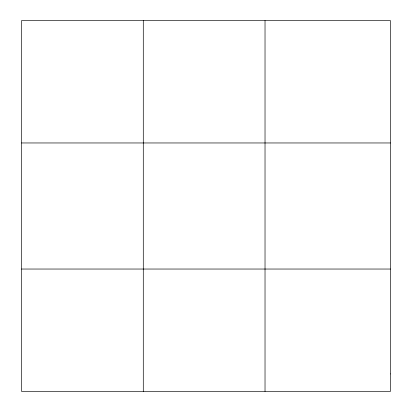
<?xml version="1.0" encoding="UTF-8"?>
<svg xmlns="http://www.w3.org/2000/svg" width="412" height="412" viewBox="0 0 412 412"><rect width="100%" height="100%" fill="white"/><g stroke="black" fill="none" stroke-linecap="round" stroke-linejoin="round"><path stroke-width="0.62" d="M143.288 20.6L143.288 391.4M265.024 20.6L265.024 391.4M21.548 142.964L390.452 142.964M21.548 269.036L390.452 269.036M390.452 373.921L390.452 391.4L21.548 391.4L21.548 20.6L390.452 20.6L390.452 373.921"/></g></svg>
